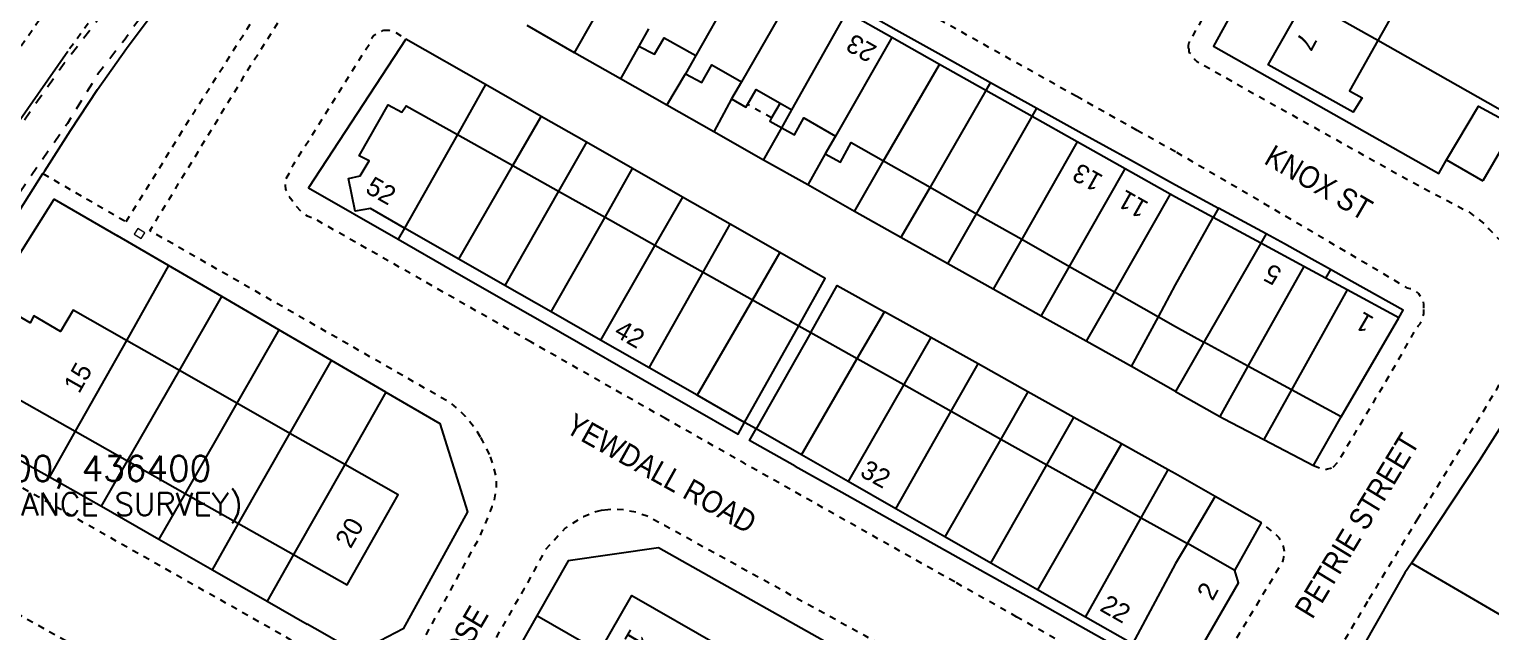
# Model space of a CAD drawing. Extents: x 421500 to 422711, y 436000 to 437000.
# Drawn here: x 421909 to 422025, y 436388.5 to 436436.3 of the extents above; entities that cross this region are included whole.
import ezdxf
from ezdxf.enums import TextEntityAlignment as Align

# ---------------------------------------------------------------- set-up
doc = ezdxf.new("R2010")
doc.units = 0
for name, pattern in [('716709-ExBase$0$BLIP', [1, 0.5, -0.5]), ('716709-ExBase$0$OS-DASHEDLINE', [1, 0.5, -0.5]), ('716709-ExBase$0$OS-LANDFORM', [1.6, 0.8, -0.8])]:
    doc.linetypes.add(name, pattern=pattern)
doc.layers.get('0').update_dxf_attribs({"color": 210})
for name, color, linetype in [('716709-ExBase$0$500-co-ords', 7, 'Continuous'), ('716709-ExBase$0$OS-JoinV', 8, '716709-ExBase$0$BLIP'), ('716709-ExBase$0$OS-LINE_0001_BLG_OUTLINE', 7, 'Continuous'), ('716709-ExBase$0$OS-LINE_0003_BLG_OUTLINE_OVHD', 7, '716709-ExBase$0$OS-DASHEDLINE'), ('716709-ExBase$0$OS-LINE_0021_ROAD_OR_TRACK', 8, '716709-ExBase$0$OS-DASHEDLINE'), ('716709-ExBase$0$OS-LINE_0030_BLG_DIVISION', 8, 'Continuous'), ('716709-ExBase$0$OS-LINE_0030_OBSTRUCTING_FEAT', 8, 'Continuous'), ('716709-ExBase$0$OS-LINE_0032_PATH_OR_EDGE', 8, '716709-ExBase$0$OS-DASHEDLINE'), ('716709-ExBase$0$OS-LINE_0374_TOP_OF_SLOPE', 8, '716709-ExBase$0$OS-LANDFORM'), ('716709-ExBase$0$OS-LINE_0376_BOT_SLOPE_CLIFF', 8, '716709-ExBase$0$OS-LANDFORM'), ('716709-ExBase$0$OS-TEXT_BUILDING_OR_STRUCTURE', 4, 'Continuous'), ('716709-ExBase$0$OS-TEXT_ROAD_NAME', 7, 'Continuous'), ('Pr-KerbEdge', 8, 'Continuous')]:
    doc.layers.add(name, color=color, linetype=linetype)
doc.layers.add('716709-ExBase$0$LCCPoint Features', color=8, linetype='Continuous', lineweight=0)
doc.styles.add('716709-ExBase$0$Romans', font='romans.shx', dxfattribs={"width": 0.9})
doc.styles.add('716709-ExBase$0$Standard', font='romans.shx')

# ---------------------------------------------------------------- blocks, each defined once
blk = doc.blocks.new('716709-ExBase$0$co-ord')
for p, q in [((0, -2), (0, 2)), ((2, 0), (-2, 0))]:
    blk.add_line(p, q)
at = {"style": '716709-ExBase$0$Standard'}
blk.add_attdef('Value', (0.67, 0.44), '', height=2, dxfattribs=at)
blk.add_attdef('Label', text='', height=1.8, dxfattribs=at).set_placement((0.67, -0.5), align=Align.TOP_LEFT)

msp = doc.modelspace()

# ---------------------------------------------------------------- linework, layer by layer
at = {"layer": '716709-ExBase$0$LCCPoint Features'}
msp.add_polyline3d([(421917.63, 436420.48, 0), (421917.35, 436420.03, 0), (421917.92, 436419.67, 0), (421918.2, 436420.12, 0), (421917.63, 436420.48, 0)], dxfattribs=at)
at = {"layer": '716709-ExBase$0$OS-JoinV', "flags": 128}
msp.add_lwpolyline([(421922.59, 436448.83), (421912.1, 436434.55)], dxfattribs=at)
at = {"layer": '716709-ExBase$0$OS-LINE_0001_BLG_OUTLINE'}
for p, q in [((421977.47, 436435.63), (421973.92, 436437.63)), ((421958.17, 436436.32), (421957.4, 436434.95)), ((421981.26, 436433.5), (421977.47, 436435.63)), ((421961.92, 436434.19), (421961.1, 436432.75)), ((421984.94, 436431.43), (421981.26, 436433.5)), ((421965.54, 436432.11), (421964.75, 436430.75)), ((421988.61, 436429.36), (421984.94, 436431.43)), ((421968.61, 436430.41), (421967.94, 436429.25)), ((421968.61, 436430.41), (421969.54, 436429.88)), ((421992.18, 436427.35), (421988.61, 436429.36)), ((421943, 436427.93), (421947.4, 436425.47)), ((421973, 436427.8), (421972.2, 436426.4)), ((421996, 436425.2), (421992.18, 436427.35)), ((421947.4, 436425.47), (421951.03, 436423.43)), ((421976.83, 436425.84), (421980.51, 436423.75)), ((421999.57, 436423.19), (421996, 436425.2)), ((421980.51, 436423.75), (421984.21, 436421.65)), ((421951.03, 436423.43), (421954.72, 436421.37)), ((422000, 436422.95), (421999.57, 436423.19)), ((422002.98, 436421.34), (422000, 436422.95)), ((421954.72, 436421.37), (421958.68, 436419.15)), ((421984.21, 436421.65), (421987.79, 436419.62)), ((422006.75, 436419.31), (422002.98, 436421.34)), ((421943.13, 436418.04), (421938.81, 436420.5)), ((421958.68, 436419.15), (421962.5, 436417.01)), ((421987.79, 436419.62), (421991.58, 436417.47)), ((422010.18, 436417.46), (422006.75, 436419.31)), ((421946.78, 436415.95), (421943.13, 436418.04)), ((421962.5, 436417.01), (421966.42, 436414.81)), ((421991.58, 436417.47), (421995.14, 436415.45)), ((422011.89, 436416.54), (422010.18, 436417.46)), ((421950.44, 436413.86), (421946.78, 436415.95)), ((421995.14, 436415.45), (421998.63, 436413.48)), ((422013.61, 436415.61), (422011.89, 436416.54)), ((422017.72, 436413.4), (422013.61, 436415.61)), ((421966.42, 436414.81), (421970.1, 436412.75)), ((421954.37, 436411.62), (421950.44, 436413.86)), ((421998.63, 436413.48), (422000, 436412.7)), ((422013.15, 436405.52), (422017.72, 436413.4)), ((421970.1, 436412.75), (421971.04, 436412.23)), ((421971.04, 436412.23), (421974.74, 436410.15)), ((422000, 436412.7), (422002.25, 436411.47)), ((421920.94, 436409.21), (421916.74, 436411.59)), ((421958.23, 436409.41), (421954.37, 436411.62)), ((422005.74, 436409.56), (422002.25, 436411.47)), ((421903.3, 436409.7), (421912.68, 436404.39)), ((421974.74, 436410.15), (421978.42, 436408.09)), ((421925.5, 436406.62), (421920.94, 436409.21)), ((421962.02, 436407.24), (421958.23, 436409.41)), ((422009.19, 436407.68), (422005.74, 436409.56)), ((421978.42, 436408.09), (421982.19, 436405.98)), ((422013.15, 436405.52), (422009.19, 436407.68)), ((421929.71, 436404.22), (421925.5, 436406.62)), ((421965.8, 436405.08), (421962.02, 436407.24)), ((421966.7, 436404.57), (421965.8, 436405.08)), ((421982.19, 436405.98), (421986.13, 436403.77)), ((421912.68, 436404.39), (421916.82, 436402.05)), ((421934.06, 436401.76), (421929.71, 436404.22)), ((421970.31, 436402.51), (421966.7, 436404.57)), ((421986.13, 436403.77), (421989.78, 436401.72)), ((421916.82, 436402.05), (421921.4, 436399.46)), ((421974.01, 436400.4), (421970.31, 436402.51)), ((421989.78, 436401.72), (421993.53, 436399.63)), ((421977.8, 436398.23), (421974.01, 436400.4)), ((421921.4, 436399.46), (421925.64, 436397.07)), ((421993.53, 436399.63), (421997.27, 436397.53)), ((421981.69, 436396.01), (421977.8, 436398.23)), ((421925.64, 436397.07), (421930, 436394.6)), ((421997.27, 436397.53), (422000, 436396)), ((421985.34, 436393.92), (421981.69, 436396.01)), ((422000, 436396), (422000.93, 436395.47)), ((422004.7, 436393.34), (422000.93, 436395.47)), ((421989.04, 436391.81), (421985.34, 436393.92)), ((421992.85, 436389.64), (421989.04, 436391.81)), ((421996.58, 436387.51), (421992.85, 436389.64))]:
    msp.add_line(p, q, dxfattribs=at)
at = {"layer": '716709-ExBase$0$OS-LINE_0001_BLG_OUTLINE', "flags": 128}
for points in [[(422010.27, 436438.65), (422013.2, 436443.85), (422019.9, 436440.05), (422019.25, 436438.75), (422018.25, 436439.3), (422016.04, 436435.38)], [(422016.04, 436435.38), (422013.8, 436431.4), (422014.8, 436430.85), (422014.1, 436429.7), (422007.35, 436433.45), (422010.27, 436438.65)], [(421957.4, 436434.95), (421958.65, 436434.3), (421959.4, 436435.6), (421961.92, 436434.19)], [(421961.1, 436432.75), (421962.4, 436432.05), (421963.2, 436433.45), (421965.54, 436432.11)], [(421964.75, 436430.75), (421965.9, 436430.1), (421966.02, 436430.32)], [(421966.02, 436430.32), (421966.7, 436431.5), (421968.61, 436430.41)], [(421938.81, 436420.5), (421936.1, 436422.05), (421934.9, 436421.85), (421934.35, 436424.45), (421935.3, 436424.65), (421936, 436425.85), (421935.2, 436426.25), (421937.5, 436430.3), (421938.6, 436429.7), (421938.95, 436430.2), (421943, 436427.93)], [(421967.94, 436429.25), (421967.8, 436429), (421968.74, 436428.47)], [(421968.74, 436428.47), (421969.75, 436427.9), (421970.5, 436429.25), (421973, 436427.8)], [(421972.2, 436426.4), (421973.4, 436425.75), (421974.25, 436427.3), (421976.83, 436425.84)], [(421916.74, 436411.59), (421912.5, 436414), (421911.5, 436412.3), (421909.4, 436413.55), (421909.1, 436413), (421906.08, 436414.73)], [(421930, 436394.6), (421934.25, 436392.2), (421938.3, 436399.35), (421934.06, 436401.76)], [(422000.86, 436385.21), (422005, 436392.35), (422004.7, 436393.34)], [(421954.27, 436386.89), (421956.85, 436391.35), (421963.85, 436387.35), (421962.75, 436385.35), (421965.4, 436383.85), (421963.95, 436381.35)]]:
    msp.add_lwpolyline(points, dxfattribs=at)
at = {"layer": '716709-ExBase$0$OS-LINE_0003_BLG_OUTLINE_OVHD'}
msp.add_line((421967.94, 436429.25), (421966.02, 436430.32), dxfattribs=at)
at = {"layer": '716709-ExBase$0$OS-LINE_0021_ROAD_OR_TRACK'}
for p, q in [((421992.16, 436430.94), (421970.25, 436443.2)), ((421996.94, 436428.26), (421992.16, 436430.94)), ((422000, 436426.55), (421996.94, 436428.26)), ((421959.52, 436405.39), (421948.82, 436411.48)), ((421954.93, 436398.16), (421954.4, 436398.1)), ((421987.4, 436389.65), (421982.47, 436392.43)), ((422000, 436382.55), (421987.4, 436389.65))]:
    msp.add_line(p, q, dxfattribs=at)
at = {"layer": '716709-ExBase$0$OS-LINE_0021_ROAD_OR_TRACK', "flags": 128}
for points in [[(422024.58, 436477.17), (422022.8, 436474), (422013.4, 436457.3), (422001.1, 436435.3), (422001.05, 436435.2), (422001, 436435), (422001, 436434.8)], [(421918.4, 436449.3), (421911.7, 436439.7), (421895.85, 436416.9), (421879.9, 436393.9), (421861.05, 436366.95), (421840.45, 436337.6), (421820.25, 436308.4), (421802.65, 436283.05), (421800.85, 436280.4), (421798.9, 436277.85), (421790.7, 436266.65), (421783.4, 436257), (421771.05, 436241), (421762.55, 436229.85), (421745, 436207.1), (421732.98, 436191.6)], [(421944.83, 436403.93), (421944.5, 436404.5), (421943.65, 436405.55), (421943.05, 436406.15), (421942.45, 436406.65), (421941.3, 436407.3), (421918.6, 436420.3), (421926.35, 436433), (421930.88, 436440.15)], [(421948.82, 436411.48), (421931.65, 436421.25), (421931.1, 436421.45), (421930.65, 436421.75), (421930.2, 436422.25), (421929.75, 436422.85), (421929.7, 436422.95), (421929.45, 436423.4), (421929.4, 436423.55), (421929.35, 436423.95), (421929.4, 436424.4), (421929.65, 436424.85), (421930, 436425.55), (421936, 436435.1), (421936.15, 436435.5), (421936.35, 436435.8), (421937.15, 436436.2)], [(421937.15, 436436.2), (421937.6, 436436.2), (421938, 436436.1), (421938.5, 436435.8), (421938.9, 436435.5)], [(422001, 436434.8), (422001.05, 436434.7), (422001.05, 436434.5), (422001.1, 436434.4), (422001.2, 436434.35), (422001.25, 436434.25), (422001.55, 436433.85), (422001.65, 436433.75), (422003, 436433), (422005.55, 436431.55), (422018.5, 436424.3), (422023.25, 436421.8), (422023.8, 436421.4), (422024.3, 436421), (422024.8, 436420.55), (422024.85, 436420.45), (422025.8, 436419.5), (422026.15, 436418.95), (422026.55, 436418.4), (422026.9, 436417.8), (422027.2, 436417.25), (422027.45, 436416.6), (422027.65, 436416), (422027.76, 436415.52)], [(422019.7, 436414.16), (422019.7, 436414.45), (422019.65, 436414.7), (422019.6, 436414.9), (422019.5, 436415), (422019.3, 436415.3), (422019.2, 436415.4), (422018.9, 436415.6), (422018.6, 436415.7), (422018.4, 436415.75), (422005.75, 436423.2), (422000, 436426.55)], [(422027.76, 436415.52), (422027.8, 436415.35), (422027.85, 436415.1), (422027.9, 436414.5), (422027.9, 436413.4), (422027.85, 436412.85), (422027.75, 436412.3), (422027.6, 436411.75), (422027.45, 436411.25), (422027.25, 436410.75), (422024.7, 436406.45), (422019.23, 436397.47)], [(422012.5, 436401.55), (422012.85, 436401.9), (422017.05, 436408.95), (422019.1, 436412.55), (422019.25, 436412.75), (422019.4, 436412.9), (422019.5, 436413.1), (422019.55, 436413.3), (422019.65, 436413.55), (422019.7, 436413.7), (422019.7, 436414.16)], [(421982.47, 436392.43), (421965.75, 436401.85), (421959.52, 436405.39)], [(421945.55, 436402.55), (421945, 436403.65), (421944.83, 436403.93)], [(421928.2, 436366.3), (421931.05, 436371.5), (421931.4, 436372.2), (421931.7, 436373.3), (421931.75, 436373.75), (421931.8, 436374.3), (421931.8, 436374.8), (421931.5, 436375.65), (421931.1, 436376.25), (421930.4, 436377.05), (421930.25, 436377.25), (421928.9, 436378.2), (421927.25, 436379.25), (421931.45, 436386.7), (421933.8, 436385.4), (421935.1, 436384.75), (421935.75, 436384.5), (421936.15, 436384.4), (421936.95, 436384.4), (421937.65, 436384.55), (421937.95, 436384.7), (421938.45, 436385), (421938.55, 436385.1), (421939.15, 436385.85), (421939.85, 436387), (421944.75, 436395.95), (421945.4, 436397.45), (421945.75, 436398.4), (421945.95, 436398.95), (421946.1, 436399.8), (421946.1, 436400.7), (421945.8, 436401.85), (421945.55, 436402.55)], [(422010.95, 436401.67), (422011.5, 436401.45), (422011.6, 436401.4), (422011.75, 436401.4), (422011.85, 436401.35), (422012.05, 436401.4), (422012.3, 436401.45), (422012.5, 436401.55)], [(421954.4, 436398.1), (421954, 436398), (421953, 436397.6), (421952.7, 436397.4), (421951.85, 436396.9), (421951.55, 436396.7), (421950.65, 436395.7), (421949.95, 436394.95), (421949.9, 436394.85), (421949.1, 436393.35), (421948.3, 436391.9), (421932.3, 436364.05)], [(421977.9, 436386.1), (421977.45, 436386.7), (421976.9, 436387.25), (421976.05, 436387.8), (421975.35, 436388.15), (421959.45, 436396.9), (421958.55, 436397.4), (421958.05, 436397.65), (421957.2, 436397.95), (421956.2, 436398.15), (421955.25, 436398.2), (421954.93, 436398.16)], [(422008.65, 436394.85), (422008.55, 436395.25), (422008.5, 436395.4), (422008.4, 436395.6), (422008.3, 436395.75), (422008.25, 436395.9), (422007.8, 436396.35), (422007.6, 436396.5), (422006.82, 436397.12)], [(422019.23, 436397.47), (422015.75, 436391.75), (422015.22, 436390.87)], [(422001.1, 436382.15), (422001.2, 436382.2), (422001.35, 436382.3), (422001.45, 436382.4), (422001.55, 436382.6), (422005.1, 436388.4), (422008.3, 436393.7), (422008.4, 436393.9), (422008.5, 436394.05), (422008.55, 436394.25), (422008.6, 436394.4), (422008.65, 436394.6), (422008.65, 436394.85)], [(422015.22, 436390.87), (422009.2, 436380.75), (422008.6, 436379.7), (422008.6, 436379.45), (422008.55, 436379.25), (422008.55, 436378.8), (422008.6, 436378.6), (422008.65, 436378.35)]]:
    msp.add_lwpolyline(points, dxfattribs=at)
at = {"layer": '716709-ExBase$0$OS-LINE_0030_BLG_DIVISION'}
for p, q in [((421966.29, 436441.92), (421961.92, 436434.19)), ((421970, 436439.84), (421965.54, 436432.11)), ((422016.04, 436435.38), (422010.27, 436438.65)), ((421969.54, 436429.88), (421973.92, 436437.63)), ((421977.47, 436435.63), (421973, 436427.8)), ((421976.83, 436425.84), (421981.26, 436433.5)), ((421984.94, 436431.43), (421980.51, 436423.75)), ((421984.21, 436421.65), (421988.61, 436429.36)), ((421943, 436427.93), (421938.81, 436420.5)), ((421992.18, 436427.35), (421987.79, 436419.62)), ((421943.13, 436418.04), (421947.4, 436425.47)), ((421991.58, 436417.47), (421996, 436425.2)), ((421951.03, 436423.43), (421946.78, 436415.95)), ((421999.57, 436423.19), (421995.14, 436415.45)), ((421950.44, 436413.86), (421954.72, 436421.37)), ((421958.68, 436419.15), (421954.37, 436411.62)), ((422006.75, 436419.31), (422002.25, 436411.47)), ((421958.23, 436409.41), (421962.5, 436417.01)), ((422010.18, 436417.46), (422005.74, 436409.56)), ((422013.61, 436415.61), (422009.19, 436407.68)), ((421966.42, 436414.81), (421962.02, 436407.24)), ((421916.74, 436411.59), (421912.68, 436404.39)), ((421970.31, 436402.51), (421974.74, 436410.15)), ((421916.82, 436402.05), (421920.94, 436409.21)), ((421978.42, 436408.09), (421974.01, 436400.4)), ((421925.5, 436406.62), (421921.4, 436399.46)), ((421977.8, 436398.23), (421982.19, 436405.98)), ((421925.64, 436397.07), (421929.71, 436404.22)), ((421986.13, 436403.77), (421981.69, 436396.01)), ((421934.06, 436401.76), (421930, 436394.6)), ((421985.34, 436393.92), (421989.78, 436401.72)), ((421993.53, 436399.63), (421989.04, 436391.81)), ((421992.85, 436389.64), (421997.27, 436397.53))]:
    msp.add_line(p, q, dxfattribs=at)
at = {"layer": '716709-ExBase$0$OS-LINE_0030_OBSTRUCTING_FEAT'}
for p, q in [((421974.27, 436438.24), (421977.82, 436436.25)), ((421952.3, 436434.4), (421948.54, 436436.58)), ((421952.3, 436434.4), (421953.8, 436437.05)), ((421945.23, 436431.89), (421938.9, 436435.5)), ((421977.82, 436436.25), (421981.62, 436434.12)), ((422027.17, 436429.09), (422016.04, 436435.38)), ((421955.94, 436432.34), (421952.3, 436434.4)), ((421957.4, 436434.95), (421955.94, 436432.34)), ((421981.62, 436434.12), (421985.3, 436432.05)), ((421945.23, 436431.89), (421943, 436427.93)), ((421949.64, 436429.37), (421945.23, 436431.89)), ((421959.63, 436430.26), (421955.94, 436432.34)), ((421959.63, 436430.26), (421961.1, 436432.75)), ((421985.3, 436432.05), (421984.94, 436431.43)), ((421985.3, 436432.05), (421988.99, 436430.02)), ((421964.75, 436430.75), (421963.35, 436428.15)), ((421947.4, 436425.47), (421949.64, 436429.37)), ((421953.24, 436427.32), (421949.64, 436429.37)), ((421963.35, 436428.15), (421959.63, 436430.26)), ((421968.74, 436428.47), (421969.54, 436429.88)), ((421988.61, 436429.36), (421988.99, 436430.02)), ((421988.99, 436430.02), (421992.57, 436428.04)), ((421967.3, 436425.91), (421968.74, 436428.47)), ((422026.92, 436428.63), (422024.39, 436424.27)), ((421953.24, 436427.32), (421951.03, 436423.43)), ((421956.91, 436425.23), (421953.24, 436427.32)), ((421967.3, 436425.91), (421963.35, 436428.15)), ((421992.57, 436428.04), (421996.42, 436425.93)), ((421970.82, 436423.93), (421967.3, 436425.91)), ((421972.2, 436426.4), (421970.82, 436423.93)), ((421996.42, 436425.93), (422000, 436423.95)), ((422021.5, 436425.93), (422024.39, 436424.27)), ((421954.72, 436421.37), (421956.91, 436425.23)), ((421960.86, 436422.97), (421956.91, 436425.23)), ((421974.52, 436421.83), (421976.83, 436425.84)), ((421974.52, 436421.83), (421970.82, 436423.93)), ((421980.51, 436423.75), (421978.2, 436419.75)), ((422000, 436423.95), (422003.4, 436422.1)), ((421960.86, 436422.97), (421958.68, 436419.15)), ((421964.64, 436420.82), (421960.86, 436422.97)), ((421978.2, 436419.75), (421974.52, 436421.83)), ((421981.93, 436417.66), (421984.21, 436421.65)), ((422000, 436416), (422002.98, 436421.34)), ((422003.4, 436422.1), (422002.98, 436421.34)), ((422007.18, 436420.05), (422003.4, 436422.1)), ((421938.81, 436420.5), (421938.31, 436419.62)), ((421962.5, 436417.01), (421964.64, 436420.82)), ((421968.6, 436418.56), (421964.64, 436420.82)), ((421920.09, 436417.53), (421916.03, 436419.9)), ((421938.31, 436419.62), (421942.62, 436417.15)), ((421981.93, 436417.66), (421978.2, 436419.75)), ((421987.79, 436419.62), (421985.53, 436415.65)), ((422007.18, 436420.05), (422006.75, 436419.31)), ((421968.6, 436418.56), (421966.42, 436414.81)), ((422012.28, 436417.22), (422010.58, 436418.17)), ((421920.09, 436417.53), (421916.74, 436411.59)), ((421924.31, 436415.07), (421920.09, 436417.53)), ((421942.62, 436417.15), (421946.27, 436415.06)), ((421985.53, 436415.65), (421981.93, 436417.66)), ((421989.32, 436413.53), (421991.58, 436417.47)), ((422012.28, 436417.22), (422011.89, 436416.54)), ((422013.98, 436416.27), (422012.28, 436417.22)), ((421989.32, 436413.53), (421985.53, 436415.65)), ((421995.14, 436415.45), (421992.89, 436411.53)), ((421998.63, 436413.48), (422000, 436416)), ((421920.94, 436409.21), (421924.31, 436415.07)), ((421928.84, 436412.43), (421924.31, 436415.07)), ((421946.27, 436415.06), (421949.93, 436412.96)), ((421974.74, 436410.15), (421976.89, 436413.87)), ((421980.57, 436411.82), (421976.89, 436413.87)), ((421992.89, 436411.53), (421989.32, 436413.53)), ((421996.49, 436409.52), (421998.63, 436413.48)), ((421928.84, 436412.43), (421925.5, 436406.62)), ((421933, 436410.01), (421928.84, 436412.43)), ((421949.93, 436412.96), (421953.85, 436410.71)), ((421965.8, 436405.08), (421970.1, 436412.75)), ((421971.04, 436412.23), (421966.7, 436404.57)), ((421980.57, 436411.82), (421978.42, 436408.09)), ((421984.32, 436409.73), (421980.57, 436411.82)), ((421996.49, 436409.52), (421992.89, 436411.53)), ((422002.25, 436411.47), (422000, 436407.55)), ((421929.71, 436404.22), (421933, 436410.01)), ((421937.32, 436407.49), (421933, 436410.01)), ((421953.85, 436410.71), (421957.72, 436408.5)), ((421982.19, 436405.98), (421984.32, 436409.73)), ((421988.28, 436407.52), (421984.32, 436409.73)), ((421957.72, 436408.5), (421961.49, 436406.33)), ((422000, 436407.55), (421996.49, 436409.52)), ((422005.74, 436409.56), (422003.5, 436405.57)), ((421937.32, 436407.49), (421934.06, 436401.76)), ((421988.28, 436407.52), (421986.13, 436403.77)), ((421991.93, 436405.49), (421988.28, 436407.52)), ((422000, 436407.55), (422003.5, 436405.57)), ((422009.19, 436407.68), (422006.99, 436403.73)), ((421989.78, 436401.72), (421991.93, 436405.49)), ((421995.7, 436403.4), (421991.93, 436405.49)), ((422010.95, 436401.67), (422013.15, 436405.52)), ((421912.68, 436404.39), (421910.63, 436400.76)), ((421995.7, 436403.4), (421993.53, 436399.63)), ((421999.4, 436401.34), (421995.7, 436403.4)), ((422006.99, 436403.73), (422010.95, 436401.67)), ((421914.75, 436398.45), (421916.82, 436402.05)), ((421969.8, 436401.63), (421973.52, 436399.55)), ((421910.63, 436400.76), (421914.75, 436398.45)), ((421997.27, 436397.53), (421999.4, 436401.34)), ((422000, 436401), (421999.4, 436401.34)), ((422003.15, 436399.2), (422000, 436401)), ((421921.4, 436399.46), (421919.32, 436395.83)), ((421973.52, 436399.55), (421977.33, 436397.41)), ((421914.75, 436398.45), (421919.32, 436395.83)), ((422000.93, 436395.47), (422003.15, 436399.2)), ((422006.82, 436397.12), (422003.15, 436399.2)), ((421923.56, 436393.4), (421925.64, 436397.07)), ((421977.33, 436397.41), (421981.24, 436395.22)), ((422004.7, 436393.34), (422006.82, 436397.12)), ((421919.32, 436395.83), (421923.56, 436393.4)), ((421930, 436394.6), (421927.91, 436390.91)), ((421981.24, 436395.22), (421984.91, 436393.16)), ((422000.93, 436395.47), (422000, 436393.9)), ((422000, 436393.9), (421996.58, 436387.51)), ((422027.91, 436388.57), (422018.71, 436393.91)), ((421923.56, 436393.4), (421927.91, 436390.91)), ((421984.91, 436393.16), (421988.62, 436391.08)), ((421927.91, 436390.91), (421931.09, 436389.09)), ((421988.62, 436391.08), (421992.45, 436388.93)), ((421949.31, 436389.74), (421946.88, 436385.46)), ((421954.27, 436386.89), (421949.31, 436389.74)), ((421992.45, 436388.93), (422000, 436384.7))]:
    msp.add_line(p, q, dxfattribs=at)
at = {"layer": '716709-ExBase$0$OS-LINE_0030_OBSTRUCTING_FEAT', "flags": 128}
for points in [[(421910.11, 436424.83), (421910.25, 436425.05), (421912.3, 436428.25), (421914.45, 436431.5), (421916.75, 436434.75), (421919.1, 436437.9), (421930.85, 436454.25), (421935.63, 436450.91)], [(422006.28, 436440.91), (422003, 436434.95), (422020.9, 436424.85), (422021.5, 436425.93)], [(421938.9, 436435.5), (421931.2, 436423.7), (421938.31, 436419.62)], [(421737.43, 436191.44), (421740.29, 436195.62), (421745.1, 436201.9), (421759.05, 436219.85), (421770.35, 436234.85), (421783.05, 436251.3), (421795.7, 436267.55), (421804.85, 436279.85), (421814.4, 436293.8), (421828.15, 436313.6), (421847.1, 436340.8), (421855.75, 436353.25), (421869.4, 436372.95), (421887.15, 436398.65), (421903.95, 436422.9), (421912.1, 436434.55)], [(422021.5, 436425.93), (422024.04, 436430.18), (422026.92, 436428.63)], [(421885.1, 436379.25), (421890.15, 436388.55), (421897.15, 436402.05), (421904.8, 436416.2), (421905.4, 436417.3), (421908.25, 436421.9), (421910.11, 436424.83)], [(421906.08, 436414.73), (421907, 436416.45), (421911, 436422.8), (421916.03, 436419.9)], [(422010.58, 436418.17), (422008.65, 436419.25), (422007.18, 436420.05)], [(421970.1, 436412.75), (421972.2, 436416.51), (421968.6, 436418.56)], [(421971.04, 436412.23), (421973.15, 436415.95), (421976.89, 436413.87)], [(422017.72, 436413.4), (422018.05, 436414), (422013.98, 436416.27)], [(422030.63, 436412.34), (422024.1, 436402.05), (422018.71, 436393.91)], [(421903.3, 436409.7), (421901.45, 436405.9), (421910.63, 436400.76)], [(421937.32, 436407.49), (421941.6, 436405), (421943.8, 436398), (421938.7, 436388.7), (421935.05, 436386.8), (421932.3, 436388.4), (421931.09, 436389.09)], [(421961.49, 436406.33), (421965.28, 436404.16), (421965.8, 436405.08)], [(422003.5, 436405.57), (422003.8, 436405.4), (422006.99, 436403.73)], [(421969.8, 436401.63), (421966.18, 436403.66), (421966.7, 436404.57)], [(421976.15, 436385.45), (421958.95, 436395.15), (421951.8, 436394.1), (421949.31, 436389.74)], [(422018.71, 436393.91), (422018.2, 436393.15), (422010.5, 436379.65), (422010.45, 436379.55), (422010.4, 436379.2), (422010.45, 436379.1), (422010.5, 436378.95), (422010.6, 436378.9), (422010.75, 436378.8), (422010.85, 436378.75), (422019.62, 436373.65)]]:
    msp.add_lwpolyline(points, dxfattribs=at)
at = {"layer": '716709-ExBase$0$OS-LINE_0032_PATH_OR_EDGE'}
msp.add_line((421910.11, 436424.83), (421916.71, 436421.02), dxfattribs=at)
at = {"layer": '716709-ExBase$0$OS-LINE_0032_PATH_OR_EDGE', "flags": 128}
for points in [[(421916.71, 436421.02), (421922.2, 436429.85), (421935.63, 436450.91)], [(421929.85, 436387.8), (421900.6, 436404.35), (421896.25, 436396.55), (421925.45, 436380.2)]]:
    msp.add_lwpolyline(points, dxfattribs=at)
at = {"layer": '716709-ExBase$0$OS-LINE_0374_TOP_OF_SLOPE', "flags": 128}
msp.add_lwpolyline([(421746.16, 436148.58), (421739.7, 436169.35), (421735.7, 436181.4), (421735.35, 436183.1), (421735.45, 436184.95), (421735.8, 436186.3), (421736.75, 436188.25), (421737.7, 436189.6), (421740.15, 436192.25), (421743.65, 436196.75), (421748.4, 436203), (421754.05, 436210.45), (421761.9, 436220.65), (421769.45, 436230.55), (421775.65, 436239.1), (421784.55, 436251.5), (421790.8, 436259.8), (421795.65, 436266.4), (421800.35, 436272.75), (421804.55, 436278.65), (421806.6, 436281.75), (421811.8, 436289.05), (421815.35, 436294.05), (421818.9, 436299), (421820.65, 436301.5), (421824.05, 436306.3), (421831.3, 436316.4), (421837.25, 436324.95), (421842.25, 436332.25), (421846.65, 436338.85), (421852.2, 436346.6), (421858.3, 436355.55), (421862.85, 436362.1), (421866.75, 436367.7), (421871, 436374), (421875.35, 436380.35), (421878.6, 436384.9), (421882.65, 436390.95), (421890.2, 436402.3), (421894.2, 436408.35), (421898.2, 436414.15), (421902.2, 436419.9), (421905.3, 436424.5), (421908.35, 436428.7), (421911.8, 436433.6), (421915.1, 436437.85), (421919.7, 436444.15), (421925.55, 436451.7), (421928.15, 436455.1), (421929.8, 436457.05), (421931.65, 436459.2), (421933.7, 436461.7), (421936.5, 436465), (421939.65, 436468.9), (421943.5, 436473.55), (421947.2, 436477.9), (421955.2, 436487.4), (421960.65, 436494.1), (421964.8, 436499), (421965.3, 436499.45)], dxfattribs=at)
at = {"layer": '716709-ExBase$0$OS-LINE_0376_BOT_SLOPE_CLIFF', "flags": 128}
msp.add_lwpolyline([(421965.3, 436499.45), (421967.45, 436499.45), (421963.05, 436492.7), (421954.55, 436480.15), (421947.1, 436468.95), (421942.7, 436462.55), (421940.5, 436460.1), (421938.9, 436458.55), (421936.9, 436457.25), (421934.45, 436456.1), (421932.45, 436455.3), (421930.95, 436455.1), (421930.35, 436454.8), (421928.2, 436451.45), (421921.05, 436441.65), (421916.55, 436435.4), (421914.45, 436432.7), (421912.05, 436428.8), (421909, 436424.4), (421907.7, 436422.45), (421905.85, 436419.5), (421901.4, 436411.25), (421898.2, 436405.7), (421893.9, 436398.5), (421890.3, 436392.5), (421887.7, 436388.25), (421884.55, 436383.65), (421881.7, 436379.5), (421878.9, 436375.15), (421875.25, 436369.2), (421872.25, 436363.85), (421869.45, 436359.3), (421868.1, 436357.2), (421867.6, 436356.8), (421867.05, 436356), (421862.55, 436348.95), (421860.25, 436345.05), (421857.8, 436341.15), (421855.4, 436337.3), (421853.3, 436334.05), (421850.65, 436330.1), (421848.45, 436326.95), (421847, 436325.05), (421845.05, 436321.75), (421841.95, 436316.9), (421834.25, 436304.95), (421829.85, 436298.2), (421826, 436292.25), (421823.55, 436288.5), (421821.4, 436285.1), (421820.7, 436283.9), (421819.3, 436281.65), (421817.4, 436278.2), (421815.2, 436274.5), (421813.3, 436271.2), (421811.35, 436268.1), (421810.6, 436268.75), (421809.7, 436267.5), (421808.7, 436266), (421809.3, 436265.2), (421806.2, 436260.65), (421801.1, 436253.9), (421796.05, 436246.85), (421789.95, 436238.15), (421784.85, 436231.5), (421780.45, 436225.75), (421777.25, 436221.15), (421773.85, 436217), (421769.45, 436211.75), (421765.8, 436207.5), (421761.35, 436202.35), (421755.6, 436196.05), (421751.3, 436191.4), (421747.9, 436187.95), (421745.85, 436186.1), (421744.9, 436185.15), (421744.7, 436184.1), (421744.35, 436182.95), (421744.25, 436180.45), (421744.45, 436178.4), (421745.05, 436169.5), (421745.65, 436158.6), (421746.3, 436150.5), (421746.45, 436148.7), (421746.16, 436148.58)], dxfattribs=at)
at = {"layer": 'Pr-KerbEdge'}
msp.add_arc((422086.92, 436454.96), 118.12, 133.7321, 133.7321, dxfattribs=at)

# ---------------------------------------------------------------- block references
at = {"layer": '716709-ExBase$0$500-co-ords'}
msp.add_blockref('716709-ExBase$0$co-ord', (421900, 436400), dxfattribs=at).add_auto_attribs({'Value': '421900, 436400', 'Label': '(ORDNANCE SURVEY)'})

# ---------------------------------------------------------------- texts
at = {"layer": '716709-ExBase$0$OS-TEXT_BUILDING_OR_STRUCTURE', "char_height": 1.5, "style": '716709-ExBase$0$Standard'}
for s, insert, width, attachment_point, rotation in [('{\\fHeledd|b0|i0|c0|p34;23}', (421976.4, 436434.9), 3, 7, 150.5), ('{\\fHeledd|b0|i0|c0|p34;7}', (422009.7, 436435.65), 1.5, 8, 241.8), ('{\\fHeledd|b0|i0|c0|p34;13}', (421994.35, 436424.65), 3, 7, 150.9), ('{\\fHeledd|b0|i0|c0|p34;52}', (421935.6, 436423.35), 3, 7, 330.6), ('{\\fHeledd|b0|i0|c0|p34;11}', (421997.95, 436422.5), 3, 7, 150.5), ('{\\fHeledd|b0|i0|c0|p34;5}', (422008.05, 436417.5), 1.5, 8, 151.8), ('{\\fHeledd|b0|i0|c0|p34;1}', (422015.35, 436413.65), 1.5, 8, 149.7), ('{\\fHeledd|b0|i0|c0|p34;42}', (421955.35, 436412), 3, 7, 330.3), ('{\\fHeledd|b0|i0|c0|p34;15}', (421913, 436407.3), 3, 7, 60.4), ('{\\fHeledd|b0|i0|c0|p34;32}', (421974.85, 436400.85), 3, 7, 331.3), ('{\\fHeledd|b0|i0|c0|p34;20}', (421934.55, 436395), 3, 7, 60.3), ('{\\fHeledd|b0|i0|c0|p34;2}', (422003.2, 436391.35), 1.5, 8, 61.6), ('{\\fHeledd|b0|i0|c0|p34;22}', (421993.9, 436390.2), 3, 7, 330.3), ('{\\fHeledd|b0|i0|c0|p34;1}', (421956.75, 436388.8), 1.5, 7, 239.6)]:
    msp.add_mtext(s, dxfattribs=dict(at, insert=insert, width=width, attachment_point=attachment_point, rotation=rotation))
at = {"layer": '716709-ExBase$0$OS-TEXT_ROAD_NAME', "char_height": 1.75, "style": '716709-ExBase$0$Romans'}
for s, insert, width, attachment_point, rotation in [('{\\fHeledd|b0|i0|c0|p34;KNOX ST}', (422011.35, 436424.1), 15.8919, 5, 329.8), ('{\\fHeledd|b0|i0|c0|p34;YEWDALL ROAD}', (421951.45, 436404.35), 29.4, 7, 330.8), ('{\\fHeledd|b0|i0|c0|p34;PETRIE STREET}', (422014.4, 436396.9), 27.9243, 5, 58.7), ('{\\fHeledd|b0|i0|c0|p34;WYCLIFFE CLOSE}', (421940.15, 436382.35), 31.8973, 5, 59.6)]:
    msp.add_mtext(s, dxfattribs=dict(at, insert=insert, width=width, attachment_point=attachment_point, rotation=rotation))

doc.saveas('drawing.dxf')
